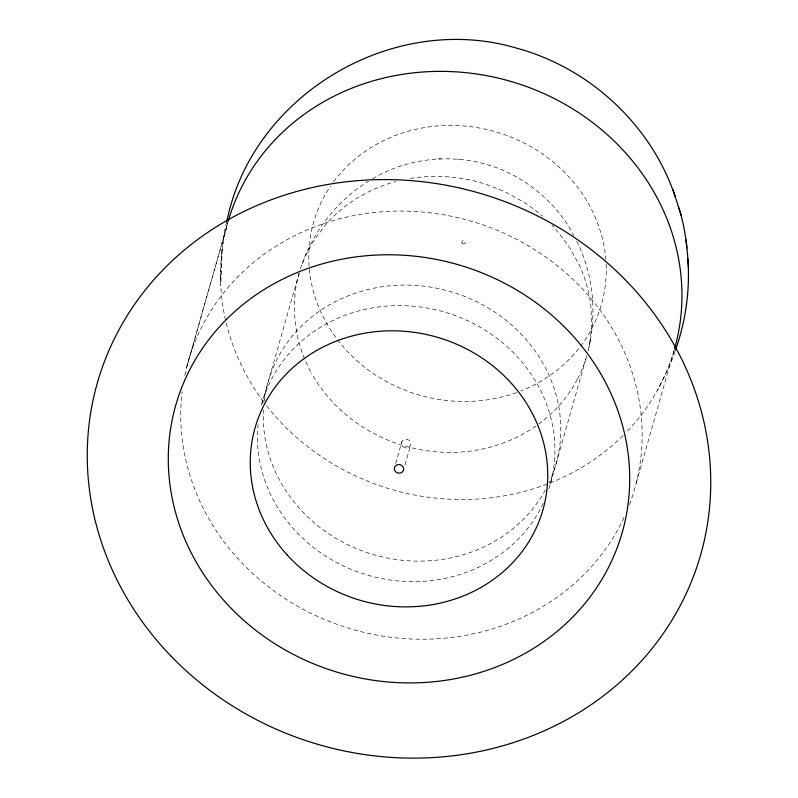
<?xml version="1.0" encoding="UTF-8"?>
<svg xmlns="http://www.w3.org/2000/svg" width="798" height="798" viewBox="0 0 798 798"><rect width="100%" height="100%" fill="white"/><g stroke="black" fill="none" stroke-linecap="round" stroke-linejoin="round"><path stroke-width="0.6" stroke-dasharray="3.99 2.99" d="M222.193 249.924L220.777 285.514M590.36 340.177L588.246 350.432A150.702 137.994 15.9 0 0 589.832 342.871C596.525 308.706 592.485 272.018 576.595 240.896M589.832 342.871L591.587 327.509L590.909 306.372A151.909 139.091 15.9 0 0 579.318 265.126L568.665 245.993L555.897 229.495A151.71 138.912 15.9 0 0 551.917 225.206M226.722 221.974L223.949 233.714L221.585 252.338L220.597 280.317L220.527 275.22M227.839 222.512L186.622 367.469L226.682 226.692M261.924 403.778L299.1 273.365M395.658 463.568L401.853 441.793M404.955 464.965L410.501 445.484M550.44 483.498L586.201 357.883M636.285 482.82L674.44 348.985M675.058 351.389L670.998 362.91L657.412 390.322M302.272 263.649C314.332 229.834 337.783 200.039 368.457 181.256M372.716 178.752C414.371 153.715 468.725 152.298 511.917 174.433L513.234 175.181C538.7 188.867 560.505 209.774 573.852 235.52M438.371 158.832L440.805 158.912M458.032 159.221L459.478 159.271M606.141 264.158A149.665 137.047 15.9 0 1 520.705 391.01M516.585 392.546A149.665 137.047 15.9 0 1 345.334 349.185A149.665 137.047 15.9 0 1 330.382 186.373M333.634 181.774A149.665 137.047 15.9 0 1 495.139 131.68A149.665 137.047 15.9 0 1 605.842 259.49M264.188 401.454A149.665 137.047 15.9 0 1 449.603 291.32A149.665 137.047 15.9 0 1 549.064 482.67M545.403 489.922A149.665 137.047 15.9 0 1 374.701 554.969A149.665 137.047 15.9 0 1 263.45 410.012M299.16 273.086A151.261 138.503 15.9 0 0 295.061 293.624L294.272 311.898L296.676 333.015A151.091 138.343 15.9 0 0 311.619 373.464M300.447 268.866A151.261 138.503 15.9 0 1 305.195 256.497L312.367 242.762L325.175 225.176A152.069 139.241 15.9 0 1 359.12 196.956L369.025 191.59A146.862 134.473 15.9 0 1 391.1 182.932A149.156 136.578 15.9 0 1 395.898 181.575M410.381 178.473A149.156 136.578 15.9 0 1 437.962 176.418A151.381 138.613 15.9 0 1 486.491 184.438L504.855 191.67L523.638 202.034A151.71 138.912 15.9 0 1 542.55 216.288M586.829 355.768A150.702 137.994 15.9 0 1 577.393 379.309M577.333 379.279A149.605 136.987 15.9 0 1 446.361 452.376A149.605 136.987 15.9 0 1 311.659 373.444M261.515 405.284A149.665 137.047 15.9 0 1 445.244 312.277A149.665 137.047 15.9 0 1 548.455 490.022M543.219 503.189A149.665 137.047 15.9 0 1 369.893 575.787A149.665 137.047 15.9 0 1 258.073 424.416M674.28 349.773A232.128 212.547 15.9 0 1 626.49 432.097M623.068 435.568A232.128 212.547 15.9 0 1 265.784 404.676M263.559 401.743A232.128 212.547 15.9 0 1 227.889 222.243M184.787 375.469A232.128 212.547 15.9 0 1 471.099 221.136A232.128 212.547 15.9 0 1 629.313 504.895M623.986 517.513A232.128 212.547 15.9 0 1 353.295 629.582A232.128 212.547 15.9 0 1 182.134 391.788M402.741 446.431A4.708 4.309 15.9 0 0 410.651 445.124A4.708 4.309 15.9 0 0 405.155 439.359A4.708 4.309 15.9 0 0 402.741 446.431M462.261 243.43A1.776 1.626 15.9 0 0 465.224 242.861A1.776 1.626 15.9 0 0 463.089 240.727A1.776 1.626 15.9 0 0 462.261 243.43"/><path stroke-width="1.2" d="M687.806 258.961C690.23 289.774 685.672 321.105 675.457 350.242M226.722 221.974C251.879 95.042 392.716 11.491 516.336 48.06C589.652 67.79 651.707 125.276 675.527 197.525M678.32 206.393C685.093 226.113 687.188 247.051 688.544 267.739M672.983 189.665L681.213 215.35M686.17 239.939L686.849 247.978M228.208 221.126A232.128 212.547 15.9 0 1 509.663 81.087A232.128 212.547 15.9 0 1 674.599 348.666M395.559 471.638A4.708 4.309 15.9 0 0 403.469 470.331A4.708 4.309 15.9 0 0 397.973 464.576A4.708 4.309 15.9 0 0 395.559 471.638M171.171 656.275A313.654 287.2 15.9 0 0 697.203 565.962A313.654 287.2 15.9 0 0 328.626 184.318A313.654 287.2 15.9 0 0 171.171 656.275M225.535 602.37A232.128 212.547 15.9 0 0 617.462 547.009A232.128 212.547 15.9 0 0 354.003 257.165A232.128 212.547 15.9 0 0 225.535 602.37M287.15 554.939A149.665 137.047 15.9 0 0 539.857 519.249A149.665 137.047 15.9 0 0 369.983 332.367A149.665 137.047 15.9 0 0 287.15 554.939"/></g></svg>
